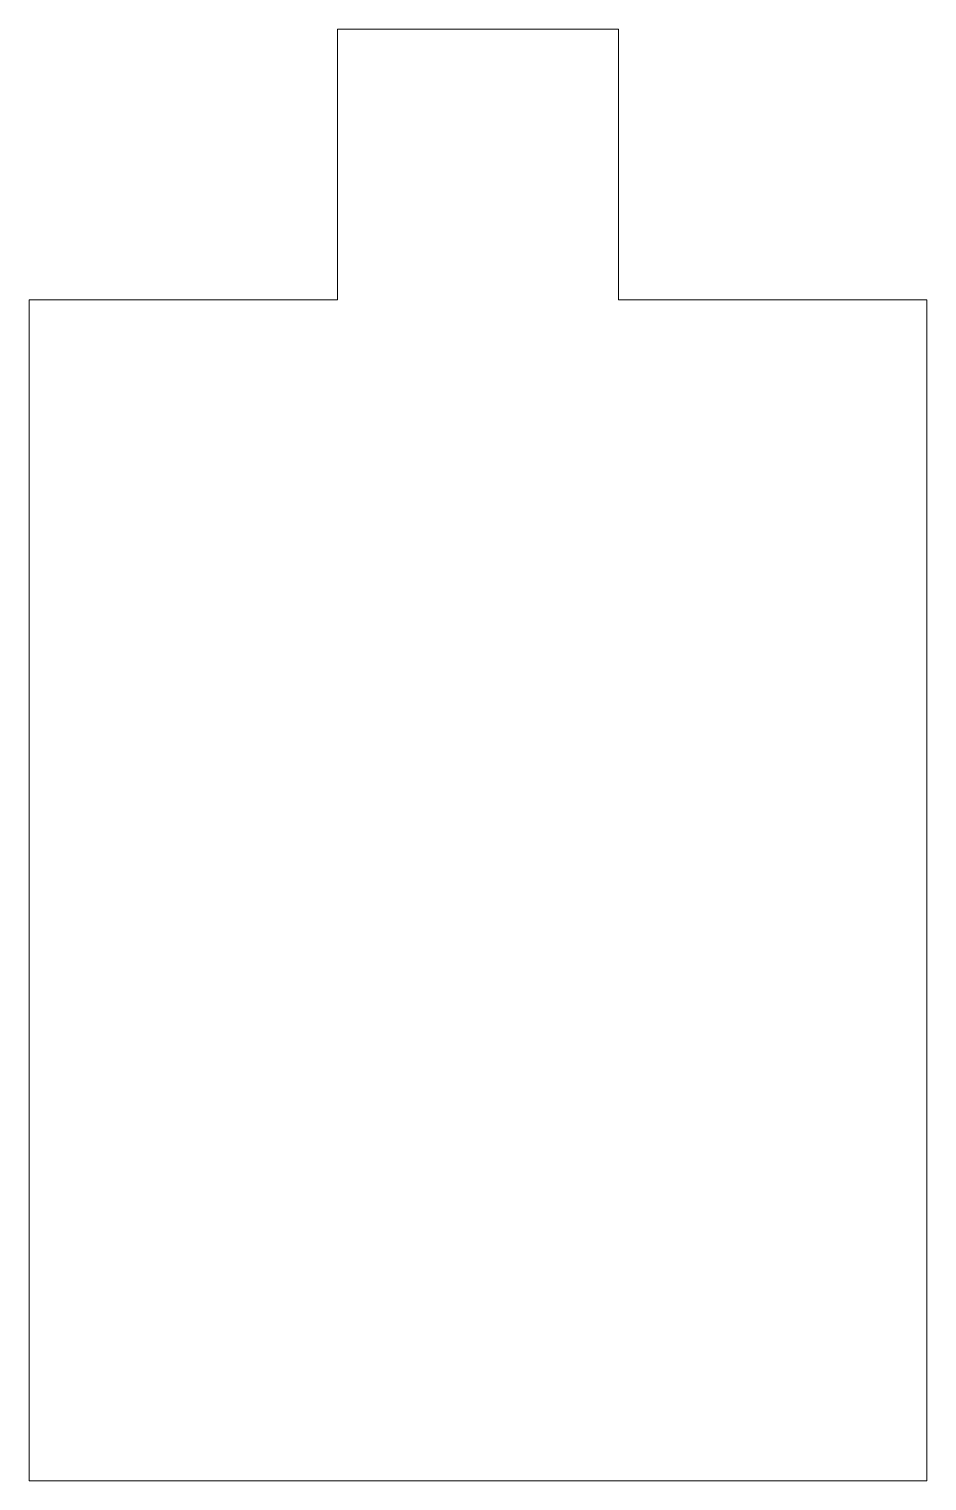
# Model space of a CAD drawing. Header units: millimetres. Extents: x 3242.6 to 3263.7, y 1413.2 to 1447.3.
import ezdxf

# ---------------------------------------------------------------- set-up
doc = ezdxf.new("R2010")
doc.units = ezdxf.units.MM

msp = doc.modelspace()

# ---------------------------------------------------------------- linework, layer by layer
at = {"lineweight": 20}
for p, q in [((3249.872, 1447.27), (3256.467, 1447.27)), ((3249.872, 1440.914), (3249.872, 1447.27)), ((3256.467, 1447.27), (3256.467, 1440.914)), ((3242.631, 1440.914), (3249.872, 1440.914)), ((3242.631, 1413.176), (3242.631, 1440.914)), ((3256.467, 1440.914), (3263.708, 1440.914)), ((3263.708, 1440.914), (3263.708, 1413.176)), ((3263.708, 1413.176), (3242.631, 1413.176))]:
    msp.add_line(p, q, dxfattribs=at)

doc.saveas('drawing.dxf')
